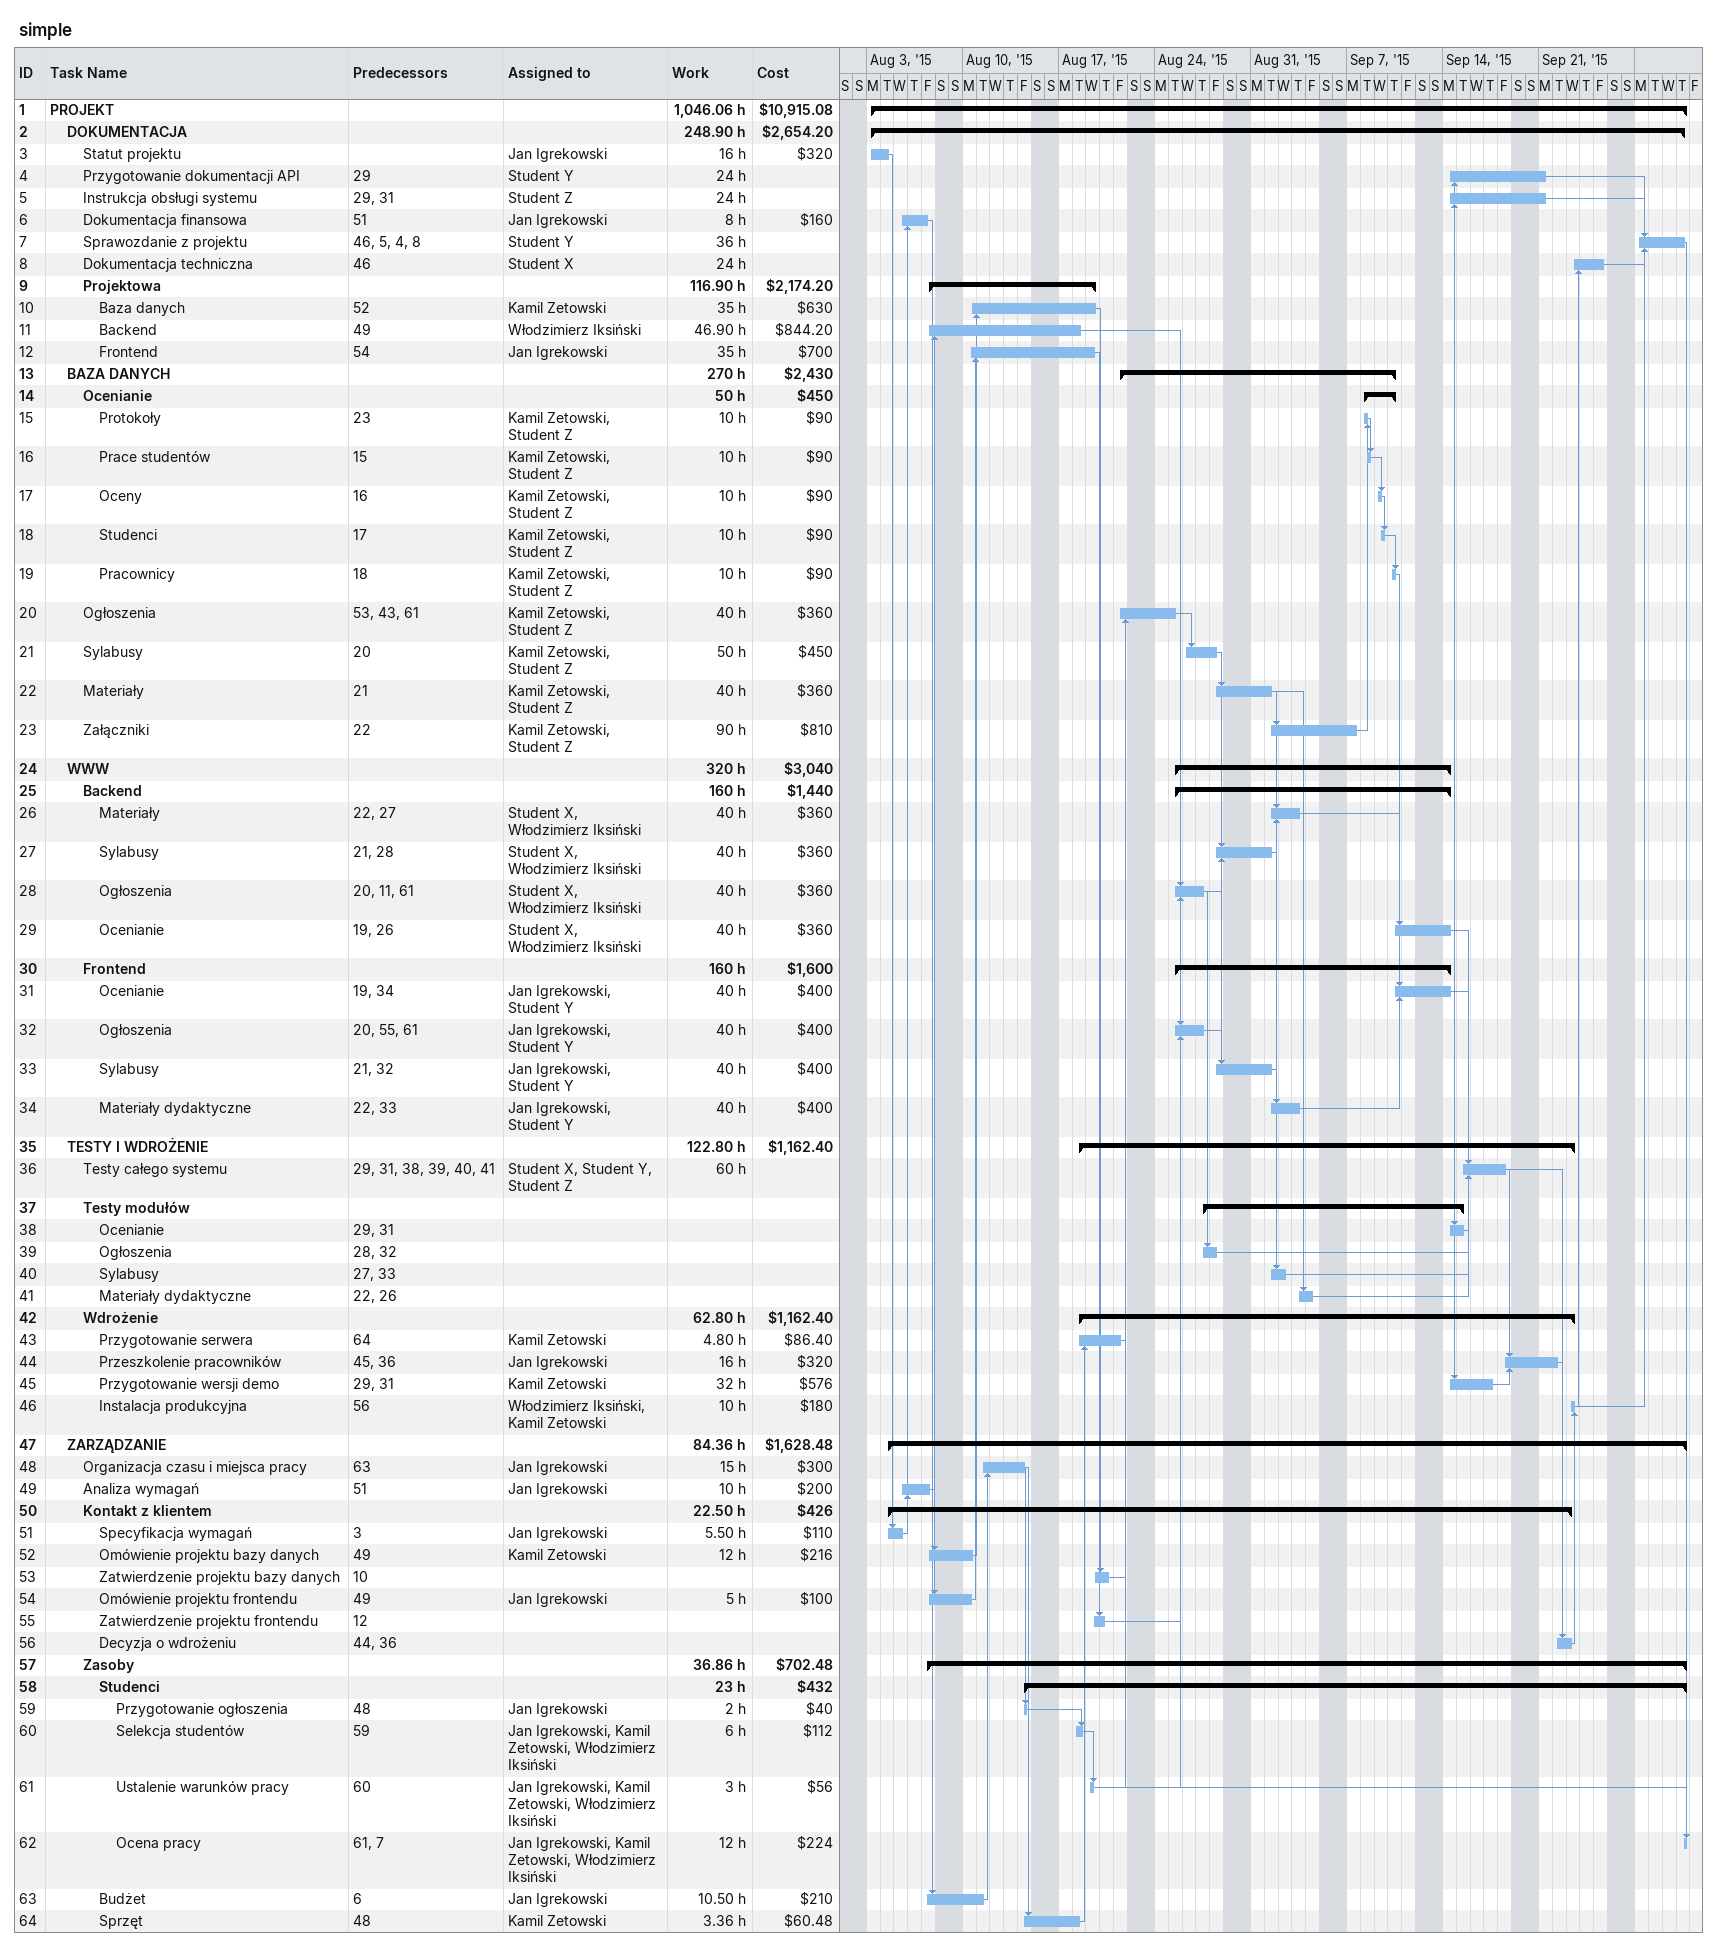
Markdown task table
simple

| ID | Level | Task | Start | Finish | Predecessors | Resources | Work (h) | Cost ($) |
|---|---|---|---|---|---|---|---|---|
| 1 | 1 | **PROJEKT** | 2015-08-03 | 2015-10-01 |  |  | 1046.06 | 10915.08 |
| 2 | 2 | **DOKUMENTACJA** | 2015-08-03 | 2015-10-01 |  |  | 248.90 | 2654.20 |
| 3 | 3 | Statut projektu | 2015-08-03 | 2015-08-04 |  | Jan Igrekowski | 16 | 320 |
| 4 | 3 | Przygotowanie dokumentacji API | 2015-09-14 | 2015-09-21 | 29 | Student Y | 24 |  |
| 5 | 3 | Instrukcja obsługi systemu | 2015-09-14 | 2015-09-21 | 29, 31 | Student Z | 24 |  |
| 6 | 3 | Dokumentacja finansowa | 2015-08-05 | 2015-08-07 | 51 | Jan Igrekowski | 8 | 160 |
| 7 | 3 | Sprawozdanie z projektu | 2015-09-28 | 2015-10-01 | 46, 5, 4, 8 | Student Y | 36 |  |
| 8 | 3 | Dokumentacja techniczna | 2015-09-23 | 2015-09-25 | 46 | Student X | 24 |  |
| 9 | 3 | **Projektowa** | 2015-08-07 | 2015-08-19 |  |  | 116.90 | 2174.20 |
| 10 | 4 | Baza danych | 2015-08-10 | 2015-08-19 | 52 | Kamil Zetowski | 35 | 630 |
| 11 | 4 | Backend | 2015-08-07 | 2015-08-18 | 49 | Włodzimierz Iksiński | 46.90 | 844.20 |
| 12 | 4 | Frontend | 2015-08-10 | 2015-08-19 | 54 | Jan Igrekowski | 35 | 700 |
| 13 | 2 | **BAZA DANYCH** | 2015-08-21 | 2015-09-10 |  |  | 270 | 2430 |
| 14 | 3 | **Ocenianie** | 2015-09-08 | 2015-09-10 |  |  | 50 | 450 |
| 15 | 4 | Protokoły | 2015-09-08 | 2015-09-08 | 23 | Kamil Zetowski, Student Z | 10 | 90 |
| 16 | 4 | Prace studentów | 2015-09-08 | 2015-09-08 | 15 | Kamil Zetowski, Student Z | 10 | 90 |
| 17 | 4 | Oceny | 2015-09-09 | 2015-09-09 | 16 | Kamil Zetowski, Student Z | 10 | 90 |
| 18 | 4 | Studenci | 2015-09-09 | 2015-09-09 | 17 | Kamil Zetowski, Student Z | 10 | 90 |
| 19 | 4 | Pracownicy | 2015-09-10 | 2015-09-10 | 18 | Kamil Zetowski, Student Z | 10 | 90 |
| 20 | 3 | Ogłoszenia | 2015-08-21 | 2015-08-25 | 53, 43, 61 | Kamil Zetowski, Student Z | 40 | 360 |
| 21 | 3 | Sylabusy | 2015-08-26 | 2015-08-28 | 20 | Kamil Zetowski, Student Z | 50 | 450 |
| 22 | 3 | Materiały | 2015-08-28 | 2015-09-01 | 21 | Kamil Zetowski, Student Z | 40 | 360 |
| 23 | 3 | Załączniki | 2015-09-01 | 2015-09-07 | 22 | Kamil Zetowski, Student Z | 90 | 810 |
| 24 | 2 | **WWW** | 2015-08-25 | 2015-09-14 |  |  | 320 | 3040 |
| 25 | 3 | **Backend** | 2015-08-25 | 2015-09-14 |  |  | 160 | 1440 |
| 26 | 4 | Materiały | 2015-09-01 | 2015-09-03 | 22, 27 | Student X, Włodzimierz Iksiński | 40 | 360 |
| 27 | 4 | Sylabusy | 2015-08-28 | 2015-09-01 | 21, 28 | Student X, Włodzimierz Iksiński | 40 | 360 |
| 28 | 4 | Ogłoszenia | 2015-08-25 | 2015-08-27 | 20, 11, 61 | Student X, Włodzimierz Iksiński | 40 | 360 |
| 29 | 4 | Ocenianie | 2015-09-10 | 2015-09-14 | 19, 26 | Student X, Włodzimierz Iksiński | 40 | 360 |
| 30 | 3 | **Frontend** | 2015-08-25 | 2015-09-14 |  |  | 160 | 1600 |
| 31 | 4 | Ocenianie | 2015-09-10 | 2015-09-14 | 19, 34 | Jan Igrekowski, Student Y | 40 | 400 |
| 32 | 4 | Ogłoszenia | 2015-08-25 | 2015-08-27 | 20, 55, 61 | Jan Igrekowski, Student Y | 40 | 400 |
| 33 | 4 | Sylabusy | 2015-08-28 | 2015-09-01 | 21, 32 | Jan Igrekowski, Student Y | 40 | 400 |
| 34 | 4 | Materiały dydaktyczne | 2015-09-01 | 2015-09-03 | 22, 33 | Jan Igrekowski, Student Y | 40 | 400 |
| 35 | 2 | **TESTY I WDROŻENIE** | 2015-08-18 | 2015-09-23 |  |  | 122.80 | 1162.40 |
| 36 | 3 | Testy całego systemu | 2015-09-15 | 2015-09-18 | 29, 31, 38, 39, 40, 41 | Student X, Student Y, Student Z | 60 |  |
| 37 | 3 | **Testy modułów** | 2015-08-27 | 2015-09-15 |  |  |  |  |
| 38 | 4 | Ocenianie | 2015-09-14 | 2015-09-15 | 29, 31 |  |  |  |
| 39 | 4 | Ogłoszenia | 2015-08-27 | 2015-08-28 | 28, 32 |  |  |  |
| 40 | 4 | Sylabusy | 2015-09-01 | 2015-09-02 | 27, 33 |  |  |  |
| 41 | 4 | Materiały dydaktyczne | 2015-09-03 | 2015-09-04 | 22, 26 |  |  |  |
| 42 | 3 | **Wdrożenie** | 2015-08-18 | 2015-09-23 |  |  | 62.80 | 1162.40 |
| 43 | 4 | Przygotowanie serwera | 2015-08-18 | 2015-08-21 | 64 | Kamil Zetowski | 4.80 | 86.40 |
| 44 | 4 | Przeszkolenie pracowników | 2015-09-18 | 2015-09-22 | 45, 36 | Jan Igrekowski | 16 | 320 |
| 45 | 4 | Przygotowanie wersji demo | 2015-09-14 | 2015-09-17 | 29, 31 | Kamil Zetowski | 32 | 576 |
| 46 | 4 | Instalacja produkcyjna | 2015-09-23 | 2015-09-23 | 56 | Włodzimierz Iksiński, Kamil Zetowski | 10 | 180 |
| 47 | 2 | **ZARZĄDZANIE** | 2015-08-04 | 2015-10-01 |  |  | 84.36 | 1628.48 |
| 48 | 3 | Organizacja czasu i miejsca pracy | 2015-08-11 | 2015-08-14 | 63 | Jan Igrekowski | 15 | 300 |
| 49 | 3 | Analiza wymagań | 2015-08-05 | 2015-08-07 | 51 | Jan Igrekowski | 10 | 200 |
| 50 | 3 | **Kontakt z klientem** | 2015-08-04 | 2015-09-23 |  |  | 22.50 | 426 |
| 51 | 4 | Specyfikacja wymagań | 2015-08-04 | 2015-08-05 | 3 | Jan Igrekowski | 5.50 | 110 |
| 52 | 4 | Omówienie projektu bazy danych | 2015-08-07 | 2015-08-10 | 49 | Kamil Zetowski | 12 | 216 |
| 53 | 4 | Zatwierdzenie projektu bazy danych | 2015-08-19 | 2015-08-20 | 10 |  |  |  |
| 54 | 4 | Omówienie projektu frontendu | 2015-08-07 | 2015-08-10 | 49 | Jan Igrekowski | 5 | 100 |
| 55 | 4 | Zatwierdzenie projektu frontendu | 2015-08-19 | 2015-08-20 | 12 |  |  |  |
| 56 | 4 | Decyzja o wdrożeniu | 2015-09-22 | 2015-09-23 | 44, 36 |  |  |  |
| 57 | 3 | **Zasoby** | 2015-08-07 | 2015-10-01 |  |  | 36.86 | 702.48 |
| 58 | 4 | **Studenci** | 2015-08-14 | 2015-10-01 |  |  | 23 | 432 |
| 59 | 5 | Przygotowanie ogłoszenia | 2015-08-14 | 2015-08-14 | 48 | Jan Igrekowski | 2 | 40 |
| 60 | 5 | Selekcja studentów | 2015-08-18 | 2015-08-18 | 59 | Jan Igrekowski, Kamil Zetowski, Włodzimierz Iksiński | 6 | 112 |
| 61 | 5 | Ustalenie warunków pracy | 2015-08-19 | 2015-08-19 | 60 | Jan Igrekowski, Kamil Zetowski, Włodzimierz Iksiński | 3 | 56 |
| 62 | 5 | Ocena pracy | 2015-10-01 | 2015-10-01 | 61, 7 | Jan Igrekowski, Kamil Zetowski, Włodzimierz Iksiński | 12 | 224 |
| 63 | 4 | Budżet | 2015-08-07 | 2015-08-11 | 6 | Jan Igrekowski | 10.50 | 210 |
| 64 | 4 | Sprzęt | 2015-08-14 | 2015-08-18 | 48 | Kamil Zetowski | 3.36 | 60.48 |
